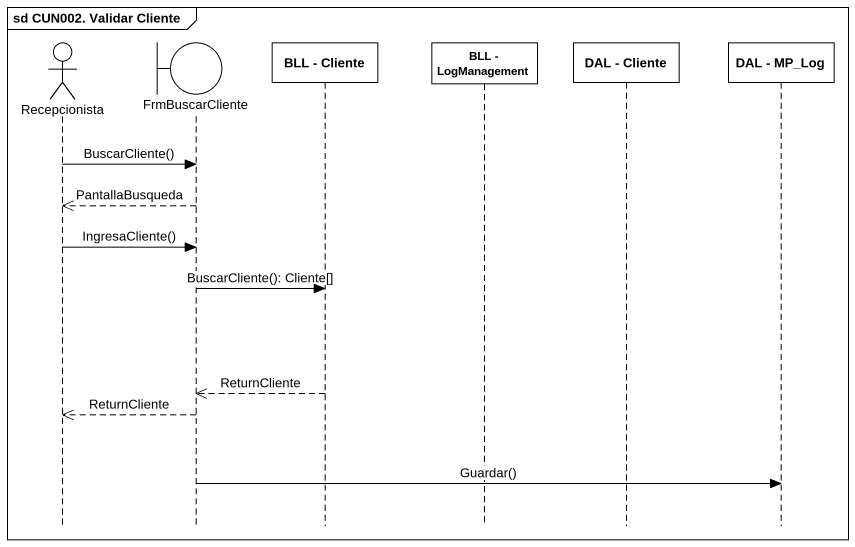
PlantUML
@startuml
mainframe sd CUN002. Validar Cliente
hide footbox
actor Recepcionista
boundary FrmBuscarCliente
participant "BLL - Cliente" as BLL_Cliente
participant "BLL - LogManagement" as BLL_LogManagement
participant "DAL - Cliente" as DAL_Cliente
participant "DAL - MP_Log" as DAL_MP_Log

Recepcionista -> FrmBuscarCliente : BuscarCliente()
FrmBuscarCliente -->> Recepcionista : PantallaBusqueda
Recepcionista -> FrmBuscarCliente : IngresaCliente()
FrmBuscarCliente -> BLL_Cliente : BuscarCliente(): Cliente[]
BLL_Cliente -->> FrmBuscarCliente : ReturnCliente
FrmBuscarCliente -->> Recepcionista : ReturnCliente
FrmBuscarCliente -> DAL_MP_Log : Guardar()
@enduml
